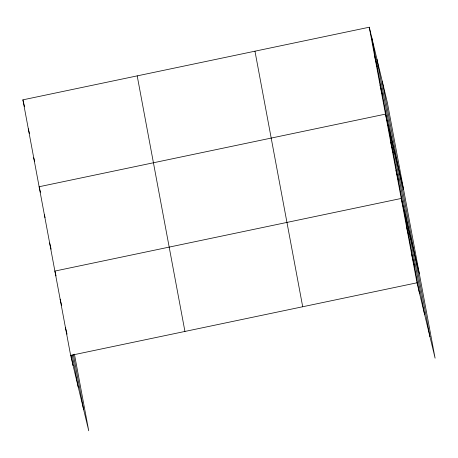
<?xml version="1.0" encoding="UTF-8"?>
<svg xmlns="http://www.w3.org/2000/svg" width="458" height="458" viewBox="0 0 458 458"><rect width="100%" height="100%" fill="white"/><g stroke="black" fill="none" stroke-linecap="round" stroke-linejoin="round"><path stroke-width="0.69" d="M74.425 354.171L88.737 430.778L70.641 355.408L22.9 99.844L369.262 27.222L387.359 102.592L435.1 358.156L417.003 282.786L369.262 27.222M70.641 355.408L417.003 282.786M374.673 56.185L377.163 66.542M380.083 85.148L382.573 95.51M403.59 189.48L385.493 114.116L39.13 186.738L40.459 192.263M390.748 142.226L393.233 152.583M395.998 170.336L398.483 180.692M419.345 273.821L401.248 198.451L54.886 271.073L56.048 275.905M406.504 226.561L408.988 236.918M411.753 254.671L414.238 265.033M22.9 99.844L24.56 106.748M28.31 128.812L29.472 133.644M33.72 157.775L34.55 161.227M44.386 214.848L45.044 217.613M49.636 242.963L51.13 249.175M60.141 299.183L61.63 305.4M65.391 327.298L67.051 334.203M382.207 81.14L429.947 336.699M376.9 59.036L424.64 314.594M371.747 37.579L419.494 293.143M254.963 51.187L302.704 306.751M137.2 75.879L184.94 331.443M73.343 354.503L83.585 409.32M72.238 354.893L78.278 387.222M71.162 355.225L73.131 365.765"/></g></svg>
